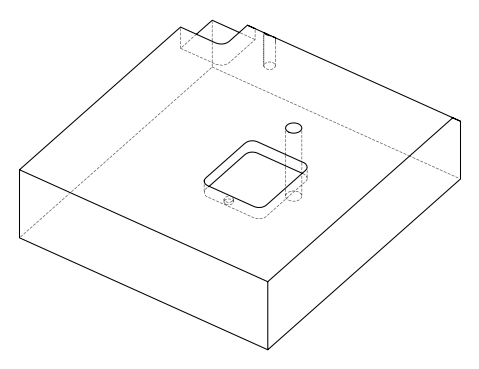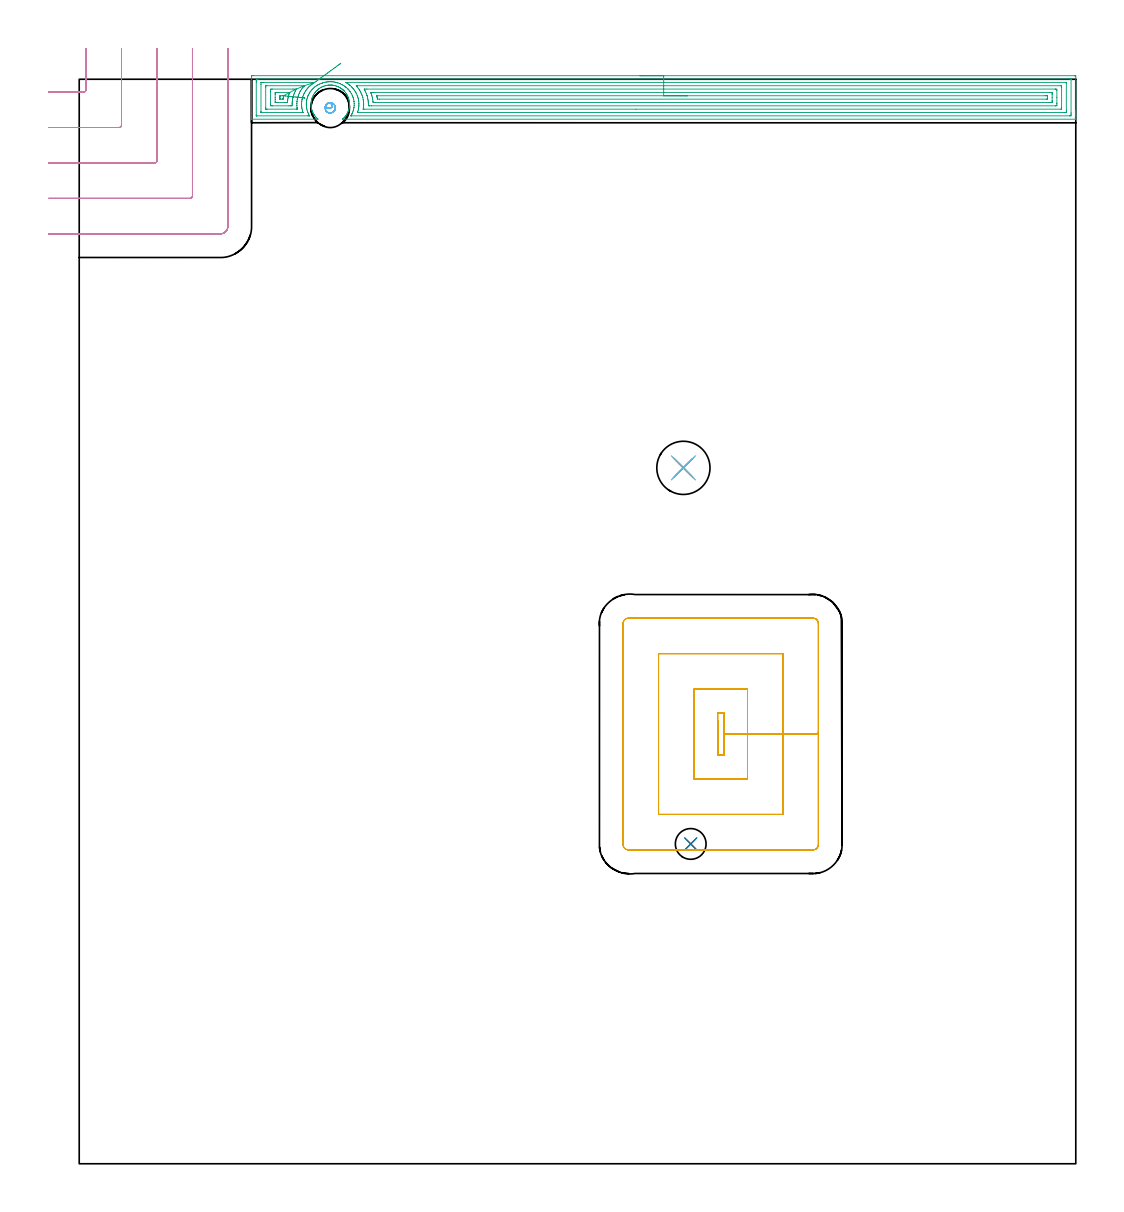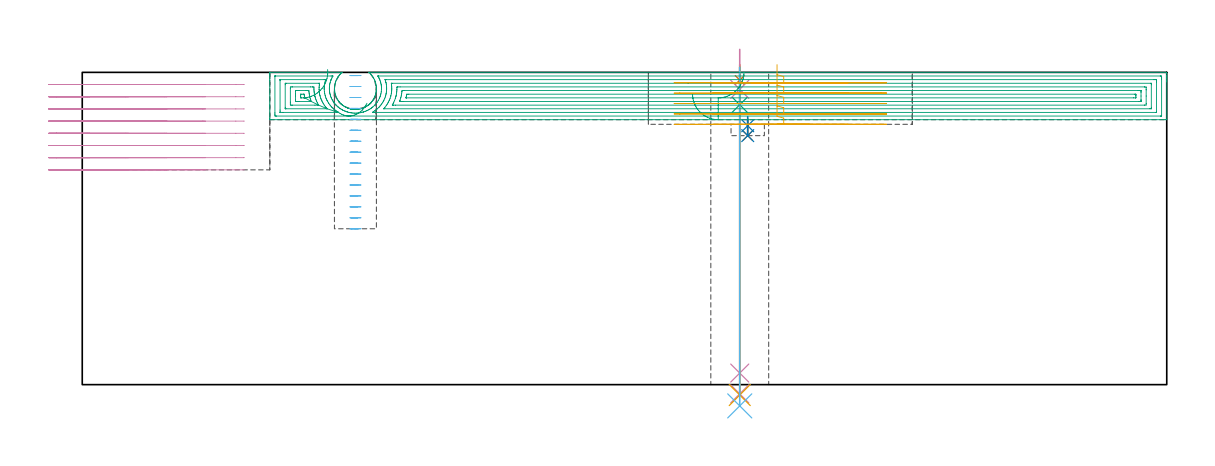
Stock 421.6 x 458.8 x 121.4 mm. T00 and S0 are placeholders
(PLAN: 12 operations, 9 tool changes, 39.8 min)
(1 SPOT_DRILL | STEP1HOLE | NXT0321_9005460120000 | 0.05 min | 182 mm3)
(2 SPOT_DRILL_1 | STEP1POCKET | NXT0321_9005460120000 | 0.03 min | 2181 mm3)
(3 DRILL_BLIND_HOLE_INTO_CENTER | STEP1HOLE | NXT0301_055 | 0.06 min | 525 mm3)
(4 GUN_DRILL_THROUGH_HOLE | STEP1HOLE | UGT0307_006 | 0.63 min | 7018 mm3)
(5 DRILL_TO_ENLARGE_THROUGH_HOLE | STEP1HOLE | NXT0301_104 | 0.51 min | 10904 mm3)
(6 DRILL_TO_ENLARGE_THROUGH_HOLE_1 | STEP1HOLE | UGT0301_054 | 0.53 min | 29572 mm3)
(7 DRILL_BLIND_HOLE_INTO_CENTER_1 | STEP1POCKET | NXT0301_055 | 0.03 min | 208 mm3)
(8 DRILL_TO_ENLARGE_BLIND_HOLE | STEP1POCKET | UGT0301_374 | 0.03 min | 864 mm3)
(9 AREA_MILL | FG_CHAMFER_SURFACE | UGT0205_001 | 19.55 min | 60278 mm3)
(10 MILL_CORNER_NOTCH_RECTANGULAR | CORNER_NOTCH_RECTANGULAR | UGT0201_094 | Follow Part, ap 5, ae 75% | 8.5 min | 205613 mm3)
(11 MILL_RECTANGULAR_POCKET | POCKET_RECTANGULAR_STRAIGHT | UGT0201_094 | Follow Part, ap 5, ae 75% | 8.59 min | 239337 mm3)
(12 MILL_BLIND_HOLE_FROM_SOLID_MATERIAL | STEP1POCKET_1 | NXT0201_011 | Spiral | 1.29 min | 11424 mm3)
(TOOL NXT0321_9005460120000 | NC Spot Drill, 142deg, 12mm, Carbide, Uncoated | D12 PA142 FL30 Z2)
(TOOL NXT0301_055 | Carbide Drill 8.4mm [860.1-0840-042A1-MM 2214] | D8.4 PA140 FL61 Z2)
(TOOL UGT0307_006 | Gun Drill 9 mm | D9 PA130 FL24 Z1)
(TOOL NXT0301_104 | Carbide Drill 14mm [860.1-1400-112A1-MM 2214] | D14 PA140 FL123 Z2)
(TOOL UGT0301_054 | Twist Drill 22.5 mm | D22.5 PA118 FL155 Z2)
(TOOL UGT0301_374 | Twist Drill Flat Bottom 13 mm | D13 PA180 FL101 Z2)
(TOOL UGT0205_001 | Chamfer Mill 20 x 3 x 45 deg. | D20 FL50 Z2)
(TOOL UGT0201_094 | End mill 20 mm | D20 FL38 Z4)
(TOOL NXT0201_011 | ENDMILL 12mm [2P460-1200-NA 1630] | D12 FL38 Z6)
(OP 1 SPOT_DRILL)
G17 G21 G94 G90
T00 M6
G54
G17 G0 G90 X255.6 Y294.4 S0 M3
G43 Z131.4 H0
G94 G81 G98 Z118.4 F250. R124.4
G80
M5
M2
(OP 2 SPOT_DRILL_1)
G17 G21 G94 G90
T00 M6
G54
G17 G0 G90 X258.7 Y135.3 S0 M3
G43 Z131.4 H0
G94 G81 G98 Z100.64 F250. R104.2
G80
M5
M2
(OP 3 DRILL_BLIND_HOLE_INTO_CENTER)
G17 G21 G94 G90
T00 M6
G54
G17 G0 G90 X255.6 Y294.4 S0 M3
G43 Z131.4 H1
G94 G81 G98 Z108.8 F250. R123.4
G80
M5
M2
(OP 4 GUN_DRILL_THROUGH_HOLE)
G17 G21 G94 G90
T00 M6
G54
G17 G0 G90 X255.6 Y294.4 M8
G43 Z131.4 H0
Z130.33
S716 M3
G94 G1 Z114.802 F125. M26
G4 X.084
Z4.5 F250.
G4 X.084
Z-3.598 F125.
G4 X.084
M5
M9
G0 Z130.33
Z131.4
M2
(OP 5 DRILL_TO_ENLARGE_THROUGH_HOLE)
G17 G21 G94 G90
T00 M6
G54
G17 G0 G90 X255.6 Y294.4 S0 M3
G43 Z131.4 H1
G94 G73 G98 Z-4.048 F250. Q13.939 R123.4
G80
M5
M2
(OP 6 DRILL_TO_ENLARGE_THROUGH_HOLE_1)
G17 G21 G94 G90
T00 M6
G54
G17 G0 G90 X255.6 Y294.4 S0 M3
G43 Z131.4 H0
G94 G73 G98 Z-8.26 F250. Q21.61 R123.4
G80
M5
M2
(OP 7 DRILL_BLIND_HOLE_INTO_CENTER_1)
G17 G21 G94 G90
T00 M6
G54
G17 G0 G90 X258.7 Y135.3 S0 M3
G43 Z131.4 H1
G94 G81 G98 Z96.8 F250. R103.2
G80
M5
M2
(OP 8 DRILL_TO_ENLARGE_BLIND_HOLE)
G17 G21 G94 G90
T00 M6
G54
G17 G0 G90 X258.7 Y135.3 S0 M3
G43 Z131.4 H0
G94 G81 G98 Z96.8 F250. R103.2
G80
M5
M2
(OP 9 AREA_MILL)
G17 G21 G94 G90
T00 M6
G54
G17 G0 G90 X237.25 Y460.3 S1061 M3
G43 Z131.4 H0
Z113.
G94 G1 X237.288 Z112.128 F250.
X237.402 Z111.263
X237.591 Z110.412
X237.853 Z109.58
X238.187 Z108.774
X238.59 Z108.
X239.058 Z107.264
X239.59 Z106.572
X240.179 Z105.929
X240.822 Z105.34
X241.514 Z104.808
X242.25 Z104.34
X243.024 Z103.937
X243.83 Z103.603
X244.662 Z103.341
X245.514 Z103.152
X246.378 Z103.038
X247.25 Z103.
X420.984
X421.462 Y460.295 Z103.003
X421.59 Y460.292 Z103.006
X421.6 Y460.159 Z103.138
Y445.555 Z117.74
Y444.949 Z118.345
Y444.404 Z118.892
Y444.07 Z119.226
Y443.526 Z119.77
Y443.192 Z120.103
Y442.213 Z121.086
X421.59 Y441.906 Z121.393
X421.43 Y441.9 Z121.4
X111.479
X111.391 Y441.906 Z121.392
X111.445 Y441.962 Z121.338
X111.479 Y441.994 Z121.306
X111.495 Y442.008 Z121.292
X111.998 Y442.48 Z120.82
X112.383 Y442.901 Z120.399
X112.645 Y443.222 Z120.078
X112.891 Y443.552 Z119.748
X113.05 Y443.795 Z119.505
X113.311 Y444.237 Z119.063
X113.544 Y444.688 Z118.612
X113.784 Y445.222 Z118.078
X113.91 Y445.581 Z117.719
X114.046 Y446.026 Z117.274
X114.156 Y446.474 Z116.826
X114.241 Y446.92 Z116.38
X114.3 Y447.367 Z115.933
X114.334 Y447.813 Z115.487
X114.342 Y448.26 Z115.04
X114.326 Y448.707 Z114.593
X114.285 Y449.153 Z114.147
X114.22 Y449.601 Z113.699
X114.129 Y450.047 Z113.253
X114.012 Y450.495 Z112.805
X113.871 Y450.94 Z112.36
X113.784 Y451.179 Z112.121
X113.642 Y451.508 Z111.792
X113.487 Y451.833 Z111.467
X113.243 Y452.284 Z111.016
X113.2 Y452.354 Z110.946
X113.082 Y452.547 Z110.749
X112.974 Y452.725 Z110.573
X112.891 Y452.848 Z110.45
X112.686 Y453.117 Z110.182
X112.594 Y453.239 Z110.06
X112.279 Y453.619 Z109.681
X112.043 Y453.875 Z109.425
X111.998 Y453.923 Z109.376
X111.925 Y453.992 Z109.307
X111.885 Y454.029 Z109.268
X111.844 Y454.069 Z109.23
X111.681 Y454.224 Z109.075
X111.628 Y454.27 Z109.029
X111.567 Y454.322 Z108.975
X111.492 Y454.389 Z108.91
X111.351 Y454.512 Z108.787
X111.33 Y454.528 Z108.771
X111.217 Y454.615 Z108.681
X111.105 Y454.703 Z108.595
X110.664 Y455.007 Z108.293
X110.526 Y455.093 Z108.207
X110.213 Y455.288 Z108.011
X110.004 Y455.405 Z107.894
X109.665 Y455.57 Z107.726
X109.386 Y455.694 Z107.604
X109.32 Y455.723 Z107.574
X109.246 Y455.75 Z107.545
X109.15 Y455.786 Z107.511
X108.875 Y455.889 Z107.409
X108.427 Y456.03 Z107.267
X107.982 Y456.143 Z107.155
X107.534 Y456.233 Z107.063
X107.459 Y456.245 Z107.051
X107.316 Y456.268 Z107.028
X107.097 Y456.297 Z107.
X106.827 Y456.317 Z106.981
X106.642 Y456.329 Z106.965
X106.548 Y456.331 Z106.96
X106.195 Y456.348 Z106.95
X105.749 Y456.329 Z106.967
X105.673 Y456.323 Z106.972
X105.303 Y456.297 Z107.
X105.273 Y456.293 Z107.005
X104.856 Y456.226 Z107.065
X104.78 Y456.211 Z107.079
X104.614 Y456.181 Z107.116
X104.468 Y456.153 Z107.145
X104.408 Y456.14 Z107.156
X104.333 Y456.12 Z107.174
X104.2 Y456.087 Z107.209
X103.963 Y456.026 Z107.267
X103.515 Y455.884 Z107.41
X103.174 Y455.759 Z107.54
X103.071 Y455.72 Z107.579
X102.993 Y455.685 Z107.613
X102.73 Y455.569 Z107.73
X102.396 Y455.405 Z107.894
X102.178 Y455.283 Z108.016
X101.726 Y455. Z108.298
X101.594 Y454.908 Z108.388
X101.285 Y454.696 Z108.603
X101.207 Y454.635 Z108.665
X101.049 Y454.512 Z108.787
X100.714 Y454.218 Z109.08
X100.611 Y454.12 Z109.178
X100.392 Y453.912 Z109.386
X100.121 Y453.619 Z109.68
X99.867 Y453.312 Z109.988
X99.801 Y453.233 Z110.067
X99.517 Y452.857 Z110.44
X99.499 Y452.834 Z110.464
X99.425 Y452.726 Z110.574
X99.157 Y452.284 Z111.016
X98.917 Y451.833 Z111.467
X98.607 Y451.153 Z112.147
X98.529 Y450.94 Z112.36
X98.388 Y450.495 Z112.805
X98.271 Y450.047 Z113.253
X98.18 Y449.601 Z113.699
X98.114 Y449.153 Z114.147
X98.074 Y448.707 Z114.593
X98.058 Y448.26 Z115.04
X98.066 Y447.813 Z115.487
X98.1 Y447.367 Z115.933
X98.159 Y446.92 Z116.38
X98.244 Y446.474 Z116.826
X98.354 Y446.026 Z117.274
X98.487 Y445.581 Z117.719
X98.544 Y445.413 Z117.887
X98.607 Y445.247 Z118.053
X98.856 Y444.688 Z118.612
X99.089 Y444.237 Z119.063
X99.347 Y443.795 Z119.505
X99.42 Y443.68 Z119.62
X99.499 Y443.565 Z119.735
X99.791 Y443.192 Z120.108
X100.018 Y442.901 Z120.399
X100.199 Y442.691 Z120.609
X100.392 Y442.487 Z120.813
X100.76 Y442.144 Z121.156
X100.89 Y442.021 Z121.277
X100.905 Y442.007 Z121.29
X101.009 Y441.904 Z121.39
X100.76 Y441.9 Z121.4
X73.07
X72.91 Y441.906 Z121.393
X72.9 Y442.214 Z121.085
Y442.524 Z120.776
Y443.192 Z120.103
Y444.404 Z118.892
Y444.949 Z118.345
Y454.918 Z108.379
Y459.887 Z103.41
X72.903 Y460.162 Z103.135
X72.91 Y460.292 Z103.006
X73.042 Y460.299 Z102.999
X73.516 Y460.3 Z103.
X247.25
Y458.886 Z104.414
X419.197
X419.323 Y458.885 Z104.415
X419.557 Y458.88 Z104.42
X419.581 Y458.879 Z104.421
X419.59 Y458.869 Z104.431
X419.596 Y458.838 Z104.462
X419.598 Y458.806 Z104.494
X419.6 Y458.612 Z104.688
Y444.553 Z118.747
X419.597 Y444.07 Z119.23
X419.591 Y443.683 Z119.617
X419.572 Y443.321 Z119.979
X419.197 Y443.316 Z119.984
X419.072 Y443.315 Z119.985
X115.138
X115.02 Y443.317 Z119.983
X114.963 Y443.32 Z119.98
X114.948 Y443.322 Z119.978
X114.951 Y443.33 Z119.97
X115.091 Y443.592 Z119.708
X115.35 Y444.07 Z119.23
X115.4 Y444.167 Z119.133
X115.498 Y444.37 Z118.93
X115.672 Y444.778 Z118.522
X115.738 Y444.949 Z118.351
X115.9 Y445.432 Z117.868
X116.017 Y445.828 Z117.472
X116.09 Y446.124 Z117.176
X116.208 Y446.706 Z116.594
X116.235 Y446.861 Z116.439
X116.315 Y447.585 Z115.715
X116.321 Y447.655 Z115.645
X116.332 Y448.464 Z114.836
X116.331 Y448.524 Z114.776
X116.258 Y449.343 Z113.957
X116.242 Y449.49 Z113.81
X116.104 Y450.221 Z113.079
X116.014 Y450.592 Z112.708
X115.86 Y451.1 Z112.2
X115.756 Y451.406 Z111.894
X115.551 Y451.926 Z111.374
X115.527 Y451.979 Z111.321
X115.498 Y452.039 Z111.261
X115.06 Y452.857 Z110.443
X114.605 Y453.57 Z109.73
X114.479 Y453.736 Z109.564
X114.038 Y454.294 Z109.006
X113.746 Y454.615 Z108.685
X113.712 Y454.651 Z108.649
X112.961 Y455.353 Z107.947
X112.819 Y455.472 Z107.828
X112.791 Y455.494 Z107.806
X112.527 Y455.688 Z107.612
X112.289 Y455.853 Z107.447
X111.925 Y456.097 Z107.203
X111.483 Y456.372 Z106.928
X111.032 Y456.614 Z106.686
X110.557 Y456.84 Z106.46
X110.139 Y457.01 Z106.29
X109.462 Y457.251 Z106.049
X109.246 Y457.319 Z105.981
X109.148 Y457.347 Z105.953
X108.352 Y457.533 Z105.767
X107.993 Y457.605 Z105.695
X107.459 Y457.682 Z105.618
X106.981 Y457.722 Z105.578
X106.566 Y457.744 Z105.556
X106.056 Y457.753 Z105.547
X105.673 Y457.737 Z105.563
X105.21 Y457.707 Z105.593
X104.78 Y457.658 Z105.642
X104.421 Y457.604 Z105.696
X103.886 Y457.5 Z105.8
X103.681 Y457.453 Z105.847
X102.993 Y457.27 Z106.03
X102.978 Y457.266 Z106.034
X102.93 Y457.251 Z106.049
X102.319 Y457.036 Z106.264
X102.227 Y457.001 Z106.299
X102.1 Y456.949 Z106.351
X101.694 Y456.771 Z106.529
X101.207 Y456.535 Z106.765
X101.099 Y456.478 Z106.822
X100.913 Y456.372 Z106.928
X100.546 Y456.143 Z107.157
X100.313 Y455.993 Z107.307
X100.015 Y455.787 Z107.513
X99.617 Y455.494 Z107.806
X99.508 Y455.407 Z107.893
X99.42 Y455.333 Z107.967
X99.042 Y454.987 Z108.313
X98.658 Y454.615 Z108.685
X98.594 Y454.549 Z108.751
X98.527 Y454.477 Z108.823
X98.188 Y454.07 Z109.23
X97.921 Y453.736 Z109.564
X97.798 Y453.574 Z109.726
X97.634 Y453.346 Z109.954
X97.447 Y453.041 Z110.259
X97.34 Y452.857 Z110.443
X97.132 Y452.473 Z110.827
X96.886 Y451.979 Z111.321
X96.839 Y451.881 Z111.419
X96.74 Y451.664 Z111.636
X96.587 Y451.251 Z112.049
X96.538 Y451.1 Z112.2
X96.384 Y450.572 Z112.728
X96.296 Y450.221 Z113.079
X96.221 Y449.854 Z113.446
X96.142 Y449.343 Z113.957
X96.113 Y449.081 Z114.219
X96.074 Y448.464 Z114.836
X96.067 Y448.248 Z115.052
X96.09 Y447.585 Z115.715
X96.109 Y447.328 Z115.972
X96.192 Y446.706 Z116.594
X96.268 Y446.292 Z117.008
X96.383 Y445.828 Z117.472
X96.601 Y445.086 Z118.214
X96.651 Y444.949 Z118.351
X96.676 Y444.885 Z118.415
X96.74 Y444.732 Z118.568
X97.056 Y444.07 Z119.23
X97.401 Y443.421 Z119.879
X97.447 Y443.321 Z119.979
X97.412 Y443.319 Z119.981
X97.317 Y443.316 Z119.984
X97.125 Y443.315 Z119.985
X96.74 Y443.314 Z119.986
X75.177 Y443.315 Z119.985
X74.943 Y443.32 Z119.98
X74.919 Y443.321 Z119.979
X74.91 Y443.331 Z119.969
X74.905 Y443.363 Z119.937
X74.902 Y443.394 Z119.906
X74.9 Y443.588 Z119.712
Y457.647 Z105.653
X74.903 Y458.13 Z105.17
X74.909 Y458.517 Z104.783
X74.928 Y458.879 Z104.421
X75.303 Y458.884 Z104.416
X75.428 Y458.885 Z104.415
X247.25 Y458.886 Z104.414
Y457.472 Z105.828
X417.411 Y457.471 Z105.829
X417.485 Y457.47 Z105.83
X417.545 Y457.468 Z105.832
X417.581 Y457.465 Z105.835
X417.59 Y457.459 Z105.841
X417.593 Y457.437 Z105.863
X417.598 Y457.251 Z106.049
X417.6 Y457.065 Z106.235
Y445.642 Z117.658
X417.598 Y444.949 Z118.351
X417.595 Y444.767 Z118.533
X417.591 Y444.741 Z118.559
X417.576 Y444.735 Z118.565
X417.522 Y444.733 Z118.567
X417.411 Y444.73 Z118.57
X416.742 Y444.729 Z118.571
X416.517 Y444.728 Z118.572
X118.178 Y444.729 Z118.571
X117.954 Y444.73 Z118.57
X117.804 Y444.733 Z118.567
X117.753 Y444.735 Z118.565
X117.743 Y444.739 Z118.561
X117.745 Y444.752 Z118.548
X117.76 Y444.811 Z118.489
X117.887 Y445.235 Z118.065
X118.051 Y445.828 Z117.472
X118.077 Y445.927 Z117.373
X118.178 Y446.408 Z116.892
X118.222 Y446.663 Z116.637
X118.227 Y446.706 Z116.594
X118.307 Y447.459 Z115.841
X118.312 Y447.585 Z115.715
X118.329 Y448.315 Z114.985
X118.326 Y448.464 Z114.836
X118.277 Y449.246 Z114.054
X118.265 Y449.343 Z113.957
X118.178 Y449.959 Z113.341
X118.13 Y450.221 Z113.079
X118.119 Y450.28 Z113.02
X118.005 Y450.74 Z112.56
X117.903 Y451.1 Z112.2
X117.792 Y451.48 Z111.82
X117.603 Y451.979 Z111.321
X117.285 Y452.697 Z110.603
X117.203 Y452.857 Z110.443
X117.115 Y453.024 Z110.276
X116.837 Y453.51 Z109.79
X116.694 Y453.736 Z109.564
X116.392 Y454.202 Z109.098
X116.07 Y454.615 Z108.685
X115.815 Y454.931 Z108.369
X115.498 Y455.295 Z108.005
X115.31 Y455.494 Z107.806
X114.605 Y456.15 Z107.15
X114.35 Y456.372 Z106.928
X113.993 Y456.651 Z106.649
X113.712 Y456.847 Z106.453
X113.109 Y457.251 Z106.049
X112.819 Y457.444 Z105.856
X112.809 Y457.466 Z105.834
X112.819 Y457.467 Z105.833
X113.488 Y457.471 Z105.829
X247.25 Y457.472 Z105.828
Y456.057 Z107.243
X415.051
X415.463 Y456.055 Z107.245
X415.546 Y456.053 Z107.247
X415.578 Y456.051 Z107.249
X415.59 Y456.021 Z107.279
X415.6 Y455.494 Z107.806
Y446.706 Z116.594
X415.596 Y446.279 Z117.021
X415.592 Y446.173 Z117.127
X415.59 Y446.152 Z117.148
X415.563 Y446.149 Z117.151
X415.495 Y446.146 Z117.154
X415.303 Y446.144 Z117.156
X235.527 Y446.143 Z117.157
X120.537
X120.232 Y446.144 Z117.156
X120.191 Y446.145 Z117.155
X120.163 Y446.149 Z117.151
X120.157 Y446.152 Z117.148
X120.156 Y446.165 Z117.135
X120.173 Y446.287 Z117.013
X120.201 Y446.474 Z116.826
X120.229 Y446.706 Z116.594
X120.289 Y447.266 Z116.034
X120.313 Y447.585 Z115.715
X120.326 Y448.109 Z115.191
Y448.464 Z114.836
X120.293 Y449.019 Z114.281
X120.265 Y449.343 Z113.957
X120.176 Y450.013 Z113.287
X120.137 Y450.221 Z113.079
X119.964 Y451.058 Z112.242
X119.948 Y451.116 Z112.184
X119.67 Y451.979 Z111.321
X119.503 Y452.433 Z110.867
X119.307 Y452.857 Z110.443
X119.071 Y453.355 Z109.945
X118.861 Y453.736 Z109.564
X118.6 Y454.2 Z109.1
X118.329 Y454.615 Z108.685
X118.178 Y454.838 Z108.462
X117.664 Y455.494 Z107.806
X117.285 Y455.952 Z107.348
X117.219 Y456.037 Z107.263
X117.211 Y456.049 Z107.251
X117.223 Y456.051 Z107.249
X117.285 Y456.054 Z107.247
X117.606 Y456.057 Z107.243
X247.25
Y454.643 Z108.657
X412.917 Y454.642 Z108.658
X412.944
X413.59 Y454.615 Z108.685
X413.599 Y453.971 Z109.329
X413.6 Y451.1 Z112.2
Y448.698 Z114.602
X413.599 Y448.464 Z114.836
X413.596 Y447.823 Z115.477
X413.59 Y447.585 Z115.715
X412.972 Y447.558 Z115.742
X412.944
X123.566 Y447.557 Z115.743
X122.671 Y447.558 Z115.742
X122.644 Y447.56 Z115.74
X122.333 Y447.585 Z115.715
X122.329 Y447.895 Z115.405
X122.326 Y448.464 Z114.836
X122.31 Y448.792 Z114.508
X122.267 Y449.343 Z113.957
X122.221 Y449.759 Z113.541
X122.15 Y450.221 Z113.079
X122.037 Y450.818 Z112.482
X121.973 Y451.1 Z112.2
X121.929 Y451.284 Z112.016
X121.751 Y451.905 Z111.395
X121.728 Y451.979 Z111.321
X121.717 Y452.012 Z111.288
X121.405 Y452.857 Z110.443
X121.134 Y453.465 Z109.835
X120.999 Y453.736 Z109.564
X120.858 Y454.016 Z109.284
X120.533 Y454.615 Z108.685
X120.832 Y454.641 Z108.659
X120.858
X121.722 Y454.643 Z108.657
X247.25
Y453.229 Z110.071
X410.642
X411.158 Y453.227 Z110.073
X411.535 Y453.223 Z110.077
X411.578 Y453.222 Z110.078
X411.59 Y453.194 Z110.106
X411.594 Y453.118 Z110.182
X411.598 Y453.002 Z110.298
X411.599 Y452.857 Z110.443
X411.6 Y452.423 Z110.877
Y451.1 Z112.2
Y449.787 Z113.513
X411.598 Y449.343 Z113.957
X411.594 Y449.125 Z114.175
X411.59 Y449.017 Z114.283
X411.581 Y448.978 Z114.322
X411.531 Y448.976 Z114.324
X411.158 Y448.973 Z114.327
X410.642 Y448.971 Z114.329
X410.265
X125.324 Y448.972 Z114.328
X124.806 Y448.973 Z114.327
X124.431 Y448.978 Z114.322
X124.315 Y448.981 Z114.319
X124.278 Y449.343 Z113.957
X124.261 Y449.51 Z113.79
X124.161 Y450.221 Z113.079
X124.112 Y450.535 Z112.765
X123.993 Y451.1 Z112.2
X123.865 Y451.657 Z111.643
X123.765 Y451.979 Z111.321
X123.537 Y452.691 Z110.609
X123.479 Y452.857 Z110.443
X123.448 Y452.945 Z110.355
X123.361 Y453.222 Z110.078
X123.537 Y453.224 Z110.076
X123.914 Y453.228 Z110.072
X124.431 Y453.229 Z110.071
X124.946
X247.25
Y451.815 Z111.485
X408.645 Y451.814 Z111.486
X409.372 Y451.811 Z111.489
X409.545 Y451.808 Z111.492
X409.591 Y451.802 Z111.498
X409.594 Y451.792 Z111.508
X409.598 Y451.756 Z111.544
X409.6 Y451.1 Z112.2
Y450.876 Z112.424
X409.597 Y450.651 Z112.649
X409.593 Y450.501 Z112.799
X409.589 Y450.392 Z112.908
X409.552 Y450.39 Z112.91
X409.372 Y450.387 Z112.913
X409.204 Y450.386 Z112.914
X126.943
X126.217 Y450.391 Z112.909
X126.177 Y450.392 Z112.908
X126.143 Y450.526 Z112.774
X126.022 Y451.1 Z112.2
X125.972 Y451.341 Z111.959
X125.879 Y451.784 Z111.516
X125.876 Y451.81 Z111.49
X125.879 Y451.811 Z111.489
X125.899 Y451.813 Z111.487
X125.945 Y451.814 Z111.486
X126.035 Y451.815 Z111.485
X247.25
X248.122 Z111.523
X248.986 Z111.637
X249.838 Z111.826
X250.67 Z112.088
X251.476 Z112.422
X252.25 Z112.825
X252.986 Z113.294
X253.678 Z113.825
X254.321 Z114.414
X254.91 Z115.057
X255.442 Z115.75
X255.91 Z116.485
X256.313 Z117.259
X256.647 Z118.065
X256.909 Z118.897
X257.098 Z119.749
X257.212 Z120.614
X257.25 Z121.485
G0 Z131.4
X110.671 Y465.537
Z109.371
G1 X110.287 Y465.257 Z108.64
X109.853 Y464.94 Z107.953
X109.373 Y464.589 Z107.315
X108.849 Y464.207 Z106.731
X108.286 Y463.796 Z106.207
X107.688 Y463.36 Z105.745
X107.06 Y462.901 Z105.349
X106.407 Y462.424 Z105.022
X105.733 Y461.932 Z104.768
X105.043 Y461.429 Z104.586
X104.344 Y460.919 Z104.48
X103.64 Y460.405 Z104.45
X102.936 Y459.891 Z104.496
X102.238 Y459.382 Z104.618
X101.552 Y458.881 Z104.815
X100.882 Y458.392 Z105.084
X100.233 Y457.919 Z105.426
X99.611 Y457.465 Z105.835
X99.548 Y457.419 Z105.881
X99.505 Y457.389 Z105.911
X99.29 Y457.251 Z106.049
X98.835 Y456.948 Z106.352
X98.527 Y456.734 Z106.566
X98.317 Y456.578 Z106.722
X98.05 Y456.372 Z106.928
X97.826 Y456.183 Z107.117
X97.634 Y456.014 Z107.286
X97.364 Y455.759 Z107.541
X97.092 Y455.494 Z107.806
X96.921 Y455.316 Z107.984
X96.74 Y455.119 Z108.181
X96.509 Y454.843 Z108.457
X96.325 Y454.615 Z108.685
X96.119 Y454.348 Z108.952
X95.847 Y453.984 Z109.316
X95.75 Y453.832 Z109.468
X95.692 Y453.736 Z109.564
X95.424 Y453.274 Z110.026
X95.202 Y452.857 Z110.443
X95.119 Y452.695 Z110.605
X94.954 Y452.356 Z110.944
X94.839 Y452.092 Z111.208
X94.794 Y451.979 Z111.321
X94.6 Y451.448 Z111.852
X94.497 Y451.1 Z112.2
X94.401 Y450.765 Z112.535
X94.274 Y450.221 Z113.079
X94.238 Y450.047 Z113.253
X94.13 Y449.343 Z113.957
X94.122 Y449.282 Z114.018
X94.064 Y448.464 Z114.836
X94.061 Y448.37 Z114.93
Y448.259 Z115.041
Y448.147 Z115.153
X94.08 Y447.585 Z115.715
X94.081 Y447.565 Z115.735
X94.178 Y446.706 Z116.594
X94.196 Y446.574 Z116.726
X94.354 Y445.828 Z117.472
X94.448 Y445.447 Z117.853
X94.592 Y444.949 Z118.351
X94.647 Y444.754 Z118.546
X94.65 Y444.74 Z118.56
X94.632 Y444.735 Z118.565
X94.554 Y444.732 Z118.568
X94.435 Y444.73 Z118.57
X94.285 Y444.729 Z118.571
X94.061 Y444.728 Z118.572
X77.089 Y444.729 Z118.571
X77.015 Y444.73 Z118.57
X76.955 Y444.732 Z118.568
X76.919 Y444.735 Z118.565
X76.91 Y444.741 Z118.559
X76.907 Y444.763 Z118.537
X76.902 Y444.949 Z118.351
X76.9 Y445.135 Z118.165
Y456.558 Z106.742
X76.902 Y457.251 Z106.049
X76.905 Y457.433 Z105.867
X76.909 Y457.459 Z105.841
X76.924 Y457.465 Z105.835
X76.977 Y457.467 Z105.833
X77.089 Y457.47 Z105.83
X77.758 Y457.471 Z105.829
X77.983 Y457.472 Z105.828
X99.298 Y457.471 Z105.829
X99.42 Y457.47 Z105.83
X99.527 Y457.468 Z105.832
X99.611 Y457.465 Z105.835
X95.186 Y456.051 Z107.249
X95.175 Y456.033 Z107.267
X95.141 Y455.988 Z107.312
X95.084 Y455.919 Z107.381
X95.043 Y455.871 Z107.429
X94.954 Y455.767 Z107.533
X94.828 Y455.617 Z107.683
X94.729 Y455.494 Z107.806
X94.439 Y455.122 Z108.178
X94.053 Y454.615 Z108.685
X93.725 Y454.066 Z109.234
X93.533 Y453.736 Z109.564
X93.407 Y453.501 Z109.799
X93.167 Y453.036 Z110.264
X93.11 Y452.914 Z110.386
X93.085 Y452.857 Z110.443
X92.846 Y452.295 Z111.005
X92.73 Y451.979 Z111.321
X92.615 Y451.644 Z111.656
X92.453 Y451.1 Z112.2
X92.415 Y450.961 Z112.339
X92.274 Y450.367 Z112.933
X92.25 Y450.245 Z113.055
X92.246 Y450.221 Z113.079
X92.14 Y449.474 Z113.826
X92.128 Y449.343 Z113.957
X92.08 Y448.655 Z114.645
X92.073 Y448.464 Z114.836
X92.079 Y447.778 Z115.522
X92.089 Y447.585 Z115.715
X92.157 Y446.822 Z116.478
X92.172 Y446.706 Z116.594
X92.229 Y446.29 Z117.01
X92.243 Y446.171 Z117.129
X92.244 Y446.149 Z117.151
X92.214 Y446.147 Z117.153
X92.145 Y446.145 Z117.155
X91.954 Y446.143 Z117.157
X79.449
X79.037 Y446.145 Z117.155
X78.954 Y446.147 Z117.153
X78.922 Y446.149 Z117.151
X78.91 Y446.179 Z117.121
X78.9 Y446.706 Z116.594
Y455.494 Z107.806
X78.904 Y455.921 Z107.379
X78.908 Y456.027 Z107.273
X78.91 Y456.048 Z107.252
X78.937 Y456.051 Z107.249
X79.005 Y456.054 Z107.246
X79.197 Y456.056 Z107.244
X94.954 Y456.057 Z107.243
X95.089 Y456.055 Z107.245
X95.186 Y456.051 Z107.249
X91.86 Y454.615 Z108.685
X91.381 Y453.708 Z109.592
X91.113 Y453.121 Z110.179
X90.999 Y452.857 Z110.443
X90.854 Y452.497 Z110.803
X90.67 Y451.979 Z111.321
X90.625 Y451.844 Z111.456
X90.488 Y451.385 Z111.915
X90.43 Y451.157 Z112.143
X90.417 Y451.1 Z112.2
X90.276 Y450.43 Z112.87
X90.241 Y450.221 Z113.079
X90.161 Y449.664 Z113.636
X90.129 Y449.343 Z113.957
X90.092 Y448.853 Z114.447
X90.073 Y448.464 Z114.836
X90.07 Y447.996 Z115.304
X90.069 Y447.585 Z115.715
X89.622 Y447.559 Z115.741
X89.595 Y447.558 Z115.742
X88.73 Y447.557 Z115.743
X81.583 Y447.558 Z115.742
X81.555
X80.91 Y447.585 Z115.715
X80.902 Y448.229 Z115.071
X80.9 Y453.502 Z109.798
X80.901 Y453.736 Z109.564
X80.904 Y454.377 Z108.923
X80.91 Y454.615 Z108.685
X81.528 Y454.642 Z108.658
X81.555
X90.459 Y454.643 Z108.657
X91.353 Y454.642 Z108.658
X91.86 Y454.615 Z108.685
X89.044 Y453.223 Z110.077
X89.036 Y453.197 Z110.103
X88.858 Y452.703 Z110.597
X88.701 Y452.257 Z111.043
X88.638 Y452.041 Z111.259
X88.62 Y451.979 Z111.321
X88.454 Y451.344 Z111.956
X88.397 Y451.1 Z112.2
X88.295 Y450.621 Z112.679
X88.231 Y450.221 Z113.079
X88.179 Y449.857 Z113.443
X88.123 Y449.343 Z113.957
X88.094 Y449.062 Z114.238
X88.082 Y448.978 Z114.322
X87.997 Y448.976 Z114.324
X87.808 Y448.974 Z114.326
X87.292 Y448.971 Z114.329
X86.915
X84.235
X83.719
X83.342 Y448.973 Z114.327
X82.965 Y448.977 Z114.323
X82.922 Y448.978 Z114.322
X82.91 Y449.006 Z114.294
X82.906 Y449.082 Z114.218
X82.902 Y449.198 Z114.102
X82.9 Y450.221 Z113.079
Y451.1 Z112.2
Y452.413 Z110.887
X82.902 Y452.857 Z110.443
X82.906 Y453.075 Z110.225
X82.91 Y453.183 Z110.117
X82.919 Y453.222 Z110.078
X82.969 Y453.224 Z110.076
X83.342 Y453.227 Z110.073
X83.858 Y453.229 Z110.071
X84.235
X88.827
X88.928 Y453.228 Z110.072
X88.995 Y453.227 Z110.073
X89.044 Y453.223 Z110.077
X86.525 Y451.804 Z111.496
X86.37 Y451.1 Z112.2
X86.31 Y450.816 Z112.484
X86.271 Y450.609 Z112.691
X86.248 Y450.493 Z112.807
X86.231 Y450.413 Z112.887
X86.219 Y450.392 Z112.908
X86.202 Y450.391 Z112.909
X86.022 Y450.387 Z112.913
X85.854 Y450.386 Z112.914
X85.128 Y450.389 Z112.911
X84.955 Y450.392 Z112.908
X84.909 Y450.398 Z112.902
X84.906 Y450.408 Z112.892
X84.902 Y450.444 Z112.856
X84.9 Y451.1 Z112.2
Y451.324 Z111.976
X84.903 Y451.549 Z111.751
X84.907 Y451.699 Z111.601
X84.911 Y451.808 Z111.492
X84.948 Y451.81 Z111.49
X85.128 Y451.813 Z111.487
X85.296 Y451.814 Z111.486
X86.022 Y451.815 Z111.485
X86.189 Y451.814 Z111.486
X86.391 Y451.811 Z111.489
X86.491 Y451.808 Z111.492
X86.525 Y451.804 Z111.496
X87.383 Y451.714 Z111.624
X88.227 Y451.625 Z111.827
X89.049 Y451.539 Z112.104
X89.845 Y451.455 Z112.451
X90.608 Y451.375 Z112.867
X91.332 Y451.299 Z113.348
X92.011 Y451.228 Z113.89
X92.641 Y451.162 Z114.49
X93.216 Y451.101 Z115.143
X93.733 Y451.047 Z115.844
X94.187 Y450.999 Z116.588
X94.574 Y450.959 Z117.368
X94.893 Y450.925 Z118.18
X95.14 Y450.899 Z119.016
X95.313 Y450.881 Z119.871
X95.412 Y450.871 Z120.738
X95.435 Y450.868 Z121.61
X95.383 Y450.874 Z122.481
G0 Z131.4
M5
M2
(OP 10 MILL_CORNER_NOTCH_RECTANGULAR)
G17 G21 G94 G90
T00 M6
G54
G17 G0 G90 X-13. Y453.4 S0 M3
G43 Z131.4 H0
Z116.662
G94 G1 X-10. F250.
X1.906 F500.
G3 X2.9 Y454.394 R1.
G1 Y468.8
Y471.8 F250.
G0 Z131.4
X-13. Y438.4
Z116.662
G1 X-10.
X16.906 F500.
G3 X17.9 Y439.394 R1.
G1 Y468.8
Y471.8 F250.
G0 Z131.4
X-13. Y423.4
Z116.662
G1 X-10.
X31.905 F500.
G3 X32.9 Y424.395 R1.
G1 Y468.8
Y471.8 F250.
G0 Z131.4
X-13. Y408.4
Z116.662
G1 X-10.
X46.905 F500.
G3 X47.9 Y409.395 R1.
G1 Y468.8
Y471.8 F250.
G0 Z131.4
X-13. Y393.4
Z116.662
G1 X-10.
X59.7 F500.
G3 X62.9 Y396.6 R3.2
G1 Y468.8
Y471.8 F250.
G0 Z131.4
X-13. Y453.4
Z111.925
G1 X-10.
X1.906 F500.
G3 X2.9 Y454.394 R1.
G1 Y468.8
Y471.8 F250.
G0 Z131.4
X-13. Y438.4
Z111.925
G1 X-10.
X16.906 F500.
G3 X17.9 Y439.394 R1.
G1 Y468.8
Y471.8 F250.
G0 Z131.4
X-13. Y423.4
Z111.925
G1 X-10.
X31.905 F500.
G3 X32.9 Y424.395 R1.
G1 Y468.8
Y471.8 F250.
G0 Z131.4
X-13. Y408.4
Z111.925
G1 X-10.
X46.905 F500.
G3 X47.9 Y409.395 R1.
G1 Y468.8
Y471.8 F250.
G0 Z131.4
X-13. Y393.4
Z111.925
G1 X-10.
X59.7 F500.
G3 X62.9 Y396.6 R3.2
G1 Y468.8
Y471.8 F250.
G0 Z131.4
X-13. Y453.4
Z107.187
G1 X-10.
X1.906 F500.
G3 X2.9 Y454.394 R1.
G1 Y468.8
Y471.8 F250.
G0 Z131.4
X-13. Y438.4
Z107.187
G1 X-10.
X16.906 F500.
G3 X17.9 Y439.394 R1.
G1 Y468.8
Y471.8 F250.
G0 Z131.4
X-13. Y423.4
Z107.187
G1 X-10.
X31.905 F500.
G3 X32.9 Y424.395 R1.
G1 Y468.8
Y471.8 F250.
G0 Z131.4
X-13. Y408.4
Z107.187
G1 X-10.
X46.905 F500.
G3 X47.9 Y409.395 R1.
G1 Y468.8
Y471.8 F250.
G0 Z131.4
X-13. Y393.4
Z107.187
G1 X-10.
X59.7 F500.
G3 X62.9 Y396.6 R3.2
G1 Y468.8
Y471.8 F250.
G0 Z131.4
X-13. Y453.4
Z102.45
G1 X-10.
X1.906 F500.
G3 X2.9 Y454.394 R1.
G1 Y468.8
Y471.8 F250.
G0 Z131.4
X-13. Y438.4
Z102.45
G1 X-10.
X16.906 F500.
G3 X17.9 Y439.394 R1.
G1 Y468.8
Y471.8 F250.
G0 Z131.4
X-13. Y423.4
Z102.45
G1 X-10.
X31.905 F500.
G3 X32.9 Y424.395 R1.
G1 Y468.8
Y471.8 F250.
G0 Z131.4
X-13. Y408.4
Z102.45
G1 X-10.
X46.905 F500.
G3 X47.9 Y409.395 R1.
G1 Y468.8
Y471.8 F250.
G0 Z131.4
X-13. Y393.4
Z102.45
G1 X-10.
X59.7 F500.
G3 X62.9 Y396.6 R3.2
G1 Y468.8
Y471.8 F250.
G0 Z131.4
X-13. Y453.4
Z97.712
G1 X-10.
X1.906 F500.
G3 X2.9 Y454.394 R1.
G1 Y468.8
Y471.8 F250.
G0 Z131.4
X-13. Y438.4
Z97.712
G1 X-10.
X16.906 F500.
G3 X17.9 Y439.394 R1.
G1 Y468.8
Y471.8 F250.
G0 Z131.4
X-13. Y423.4
Z97.712
G1 X-10.
X31.905 F500.
G3 X32.9 Y424.395 R1.
G1 Y468.8
Y471.8 F250.
G0 Z131.4
X-13. Y408.4
Z97.712
G1 X-10.
X46.905 F500.
G3 X47.9 Y409.395 R1.
G1 Y468.8
Y471.8 F250.
G0 Z131.4
X-13. Y393.4
Z97.712
G1 X-10.
X59.7 F500.
G3 X62.9 Y396.6 R3.2
G1 Y468.8
Y471.8 F250.
G0 Z131.4
X-13. Y453.4
Z92.975
G1 X-10.
X1.906 F500.
G3 X2.9 Y454.394 R1.
G1 Y468.8
Y471.8 F250.
G0 Z131.4
X-13. Y438.4
Z92.975
G1 X-10.
X16.906 F500.
G3 X17.9 Y439.394 R1.
G1 Y468.8
Y471.8 F250.
G0 Z131.4
X-13. Y423.4
Z92.975
G1 X-10.
X31.905 F500.
G3 X32.9 Y424.395 R1.
G1 Y468.8
Y471.8 F250.
G0 Z131.4
X-13. Y408.4
Z92.975
G1 X-10.
X46.905 F500.
G3 X47.9 Y409.395 R1.
G1 Y468.8
Y471.8 F250.
G0 Z131.4
X-13. Y393.4
Z92.975
G1 X-10.
X59.7 F500.
G3 X62.9 Y396.6 R3.2
G1 Y468.8
Y471.8 F250.
G0 Z131.4
X-13. Y453.4
Z88.237
G1 X-10.
X1.906 F500.
G3 X2.9 Y454.394 R1.
G1 Y468.8
Y471.8 F250.
G0 Z131.4
X-13. Y438.4
Z88.237
G1 X-10.
X16.906 F500.
G3 X17.9 Y439.394 R1.
G1 Y468.8
Y471.8 F250.
G0 Z131.4
X-13. Y423.4
Z88.237
G1 X-10.
X31.905 F500.
G3 X32.9 Y424.395 R1.
G1 Y468.8
Y471.8 F250.
G0 Z131.4
X-13. Y408.4
Z88.237
G1 X-10.
X46.905 F500.
G3 X47.9 Y409.395 R1.
G1 Y468.8
Y471.8 F250.
G0 Z131.4
X-13. Y393.4
Z88.237
G1 X-10.
X59.7 F500.
G3 X62.9 Y396.6 R3.2
G1 Y468.8
Y471.8 F250.
G0 Z131.4
X-13. Y453.4
Z83.5
G1 X-10.
X1.906 F500.
G3 X2.9 Y454.394 R1.
G1 Y468.8
Y471.8 F250.
G0 Z131.4
X-13. Y438.4
Z83.5
G1 X-10.
X16.906 F500.
G3 X17.9 Y439.394 R1.
G1 Y468.8
Y471.8 F250.
G0 Z131.4
X-13. Y423.4
Z83.5
G1 X-10.
X31.905 F500.
G3 X32.9 Y424.395 R1.
G1 Y468.8
Y471.8 F250.
G0 Z131.4
X-13. Y408.4
Z83.5
G1 X-10.
X46.905 F500.
G3 X47.9 Y409.395 R1.
G1 Y468.8
Y471.8 F250.
G0 Z131.4
X-13. Y393.4
Z83.5
G1 X-10.
X59.7 F500.
G3 X62.9 Y396.6 R3.2
G1 Y468.8
Y471.8 F250.
G0 Z131.4
M5
M2
(OP 11 MILL_RECTANGULAR_POCKET)
G17 G21 G94 G90
T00 M6
G54
G17 G0 G90 X270.1 Y187.474 S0 M3
G43 Z131.4 H0
Z124.4
G94 G1 Y172.8 Z120.468 F250.
X272.7 Z119.771
Y181.8 Z117.36
Y190.8 F500.
X270.1
Y172.8
X272.7
Y181.8
X282.7
Y200.8
X260.1
Y162.8
X282.7
Y181.8
X297.7
Y215.8
X245.1
Y147.8
X297.7
Y181.8
X312.7
Y228.6
G3 X310.5 Y230.8 R2.2
G1 X232.3
G3 X230.1 Y228.6 R2.2
G1 Y135.
G3 X232.3 Y132.8 R2.2
G1 X310.5
G3 X312.7 Y135. R2.2
G1 Y181.8
Y182.8
G0 X270.1 Y187.474 Z120.36
G1 Y172.8 Z116.428 F250.
X272.7 Z115.731
Y181.8 Z113.32
Y190.8 F500.
X270.1
Y172.8
X272.7
Y181.8
X282.7
Y200.8
X260.1
Y162.8
X282.7
Y181.8
X297.7
Y215.8
X245.1
Y147.8
X297.7
Y181.8
X312.7
Y228.6
G3 X310.5 Y230.8 R2.2
G1 X232.3
G3 X230.1 Y228.6 R2.2
G1 Y135.
G3 X232.3 Y132.8 R2.2
G1 X310.5
G3 X312.7 Y135. R2.2
G1 Y181.8
Y182.8
G0 X270.1 Y187.474 Z116.32
G1 Y172.8 Z112.388 F250.
X272.7 Z111.692
Y181.8 Z109.28
Y190.8 F500.
X270.1
Y172.8
X272.7
Y181.8
X282.7
Y200.8
X260.1
Y162.8
X282.7
Y181.8
X297.7
Y215.8
X245.1
Y147.8
X297.7
Y181.8
X312.7
Y228.6
G3 X310.5 Y230.8 R2.2
G1 X232.3
G3 X230.1 Y228.6 R2.2
G1 Y135.
G3 X232.3 Y132.8 R2.2
G1 X310.5
G3 X312.7 Y135. R2.2
G1 Y181.8
Y182.8
G0 X270.1 Y187.474 Z112.28
G1 Y172.8 Z108.348 F250.
X272.7 Z107.652
Y181.8 Z105.24
Y190.8 F500.
X270.1
Y172.8
X272.7
Y181.8
X282.7
Y200.8
X260.1
Y162.8
X282.7
Y181.8
X297.7
Y215.8
X245.1
Y147.8
X297.7
Y181.8
X312.7
Y228.6
G3 X310.5 Y230.8 R2.2
G1 X232.3
G3 X230.1 Y228.6 R2.2
G1 Y135.
G3 X232.3 Y132.8 R2.2
G1 X310.5
G3 X312.7 Y135. R2.2
G1 Y181.8
Y182.8
G0 X270.1 Y187.474 Z108.24
G1 Y172.8 Z104.308 F250.
X272.7 Z103.612
Y181.8 Z101.2
Y190.8 F500.
X270.1
Y172.8
X272.7
Y181.8
X282.7
Y200.8
X260.1
Y162.8
X282.7
Y181.8
X297.7
Y215.8
X245.1
Y147.8
X297.7
Y181.8
X312.7
Y228.6
G3 X310.5 Y230.8 R2.2
G1 X232.3
G3 X230.1 Y228.6 R2.2
G1 Y135.
G3 X232.3 Y132.8 R2.2
G1 X310.5
G3 X312.7 Y135. R2.2
G1 Y181.8
Y182.8
G0 Z131.4
M5
M2
(OP 12 MILL_BLIND_HOLE_FROM_SOLID_MATERIAL)
G17 G21 G94 G90
T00 M6
G54
G17 G0 G90 X106.2 Y446.7 S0 M3
G43 Z131.4 H1
Z120.147
G94 G3 X106.894 Y448.156 R0.893 F250.
X104.847 Y448.371 R1.456
X104.529 Y445.347 R2.15
X104.847 Y448.371 R-2.15
X104.688 Y446.859 R1.075
X106.2 Y446.7 R1.075
G0 Z115.893
G3 X106.894 Y448.156 R0.893
X104.847 Y448.371 R1.456
X104.529 Y445.347 R2.15
X104.847 Y448.371 R-2.15
X104.688 Y446.859 R1.075
X106.2 Y446.7 R1.075
G0 Z111.64
G3 X106.894 Y448.156 R0.893
X104.847 Y448.371 R1.456
X104.529 Y445.347 R2.15
X104.847 Y448.371 R-2.15
X104.688 Y446.859 R1.075
X106.2 Y446.7 R1.075
G0 Z107.387
G3 X106.894 Y448.156 R0.893
X104.847 Y448.371 R1.456
X104.529 Y445.347 R2.15
X104.847 Y448.371 R-2.15
X104.688 Y446.859 R1.075
X106.2 Y446.7 R1.075
G0 Z103.133
G3 X106.894 Y448.156 R0.893
X104.847 Y448.371 R1.456
X104.529 Y445.347 R2.15
X104.847 Y448.371 R-2.15
X104.688 Y446.859 R1.075
X106.2 Y446.7 R1.075
G0 Z98.88
G3 X106.894 Y448.156 R0.893
X104.847 Y448.371 R1.456
X104.529 Y445.347 R2.15
X104.847 Y448.371 R-2.15
X104.688 Y446.859 R1.075
X106.2 Y446.7 R1.075
G0 Z94.627
G3 X106.894 Y448.156 R0.893
X104.847 Y448.371 R1.456
X104.529 Y445.347 R2.15
X104.847 Y448.371 R-2.15
X104.688 Y446.859 R1.075
X106.2 Y446.7 R1.075
G0 Z90.373
G3 X106.894 Y448.156 R0.893
X104.847 Y448.371 R1.456
X104.529 Y445.347 R2.15
X104.847 Y448.371 R-2.15
X104.688 Y446.859 R1.075
X106.2 Y446.7 R1.075
G0 Z86.12
G3 X106.894 Y448.156 R0.893
X104.847 Y448.371 R1.456
X104.529 Y445.347 R2.15
X104.847 Y448.371 R-2.15
X104.688 Y446.859 R1.075
X106.2 Y446.7 R1.075
G0 Z81.867
G3 X106.894 Y448.156 R0.893
X104.847 Y448.371 R1.456
X104.529 Y445.347 R2.15
X104.847 Y448.371 R-2.15
X104.688 Y446.859 R1.075
X106.2 Y446.7 R1.075
G0 Z77.613
G3 X106.894 Y448.156 R0.893
X104.847 Y448.371 R1.456
X104.529 Y445.347 R2.15
X104.847 Y448.371 R-2.15
X104.688 Y446.859 R1.075
X106.2 Y446.7 R1.075
G0 Z73.36
G3 X106.894 Y448.156 R0.893
X104.847 Y448.371 R1.456
X104.529 Y445.347 R2.15
X104.847 Y448.371 R-2.15
X104.688 Y446.859 R1.075
X106.2 Y446.7 R1.075
G0 Z69.107
G3 X106.894 Y448.156 R0.893
X104.847 Y448.371 R1.456
X104.529 Y445.347 R2.15
X104.847 Y448.371 R-2.15
X104.688 Y446.859 R1.075
X106.2 Y446.7 R1.075
G0 Z64.853
G3 X106.894 Y448.156 R0.893
X104.847 Y448.371 R1.456
X104.529 Y445.347 R2.15
X104.847 Y448.371 R-2.15
X104.688 Y446.859 R1.075
X106.2 Y446.7 R1.075
G0 Z60.6
G3 X106.894 Y448.156 R0.893
X104.847 Y448.371 R1.456
X104.529 Y445.347 R2.15
X104.847 Y448.371 R-2.15
X104.688 Y446.859 R1.075
X106.2 Y446.7 R1.075
G0 Z131.4
M5
M2
